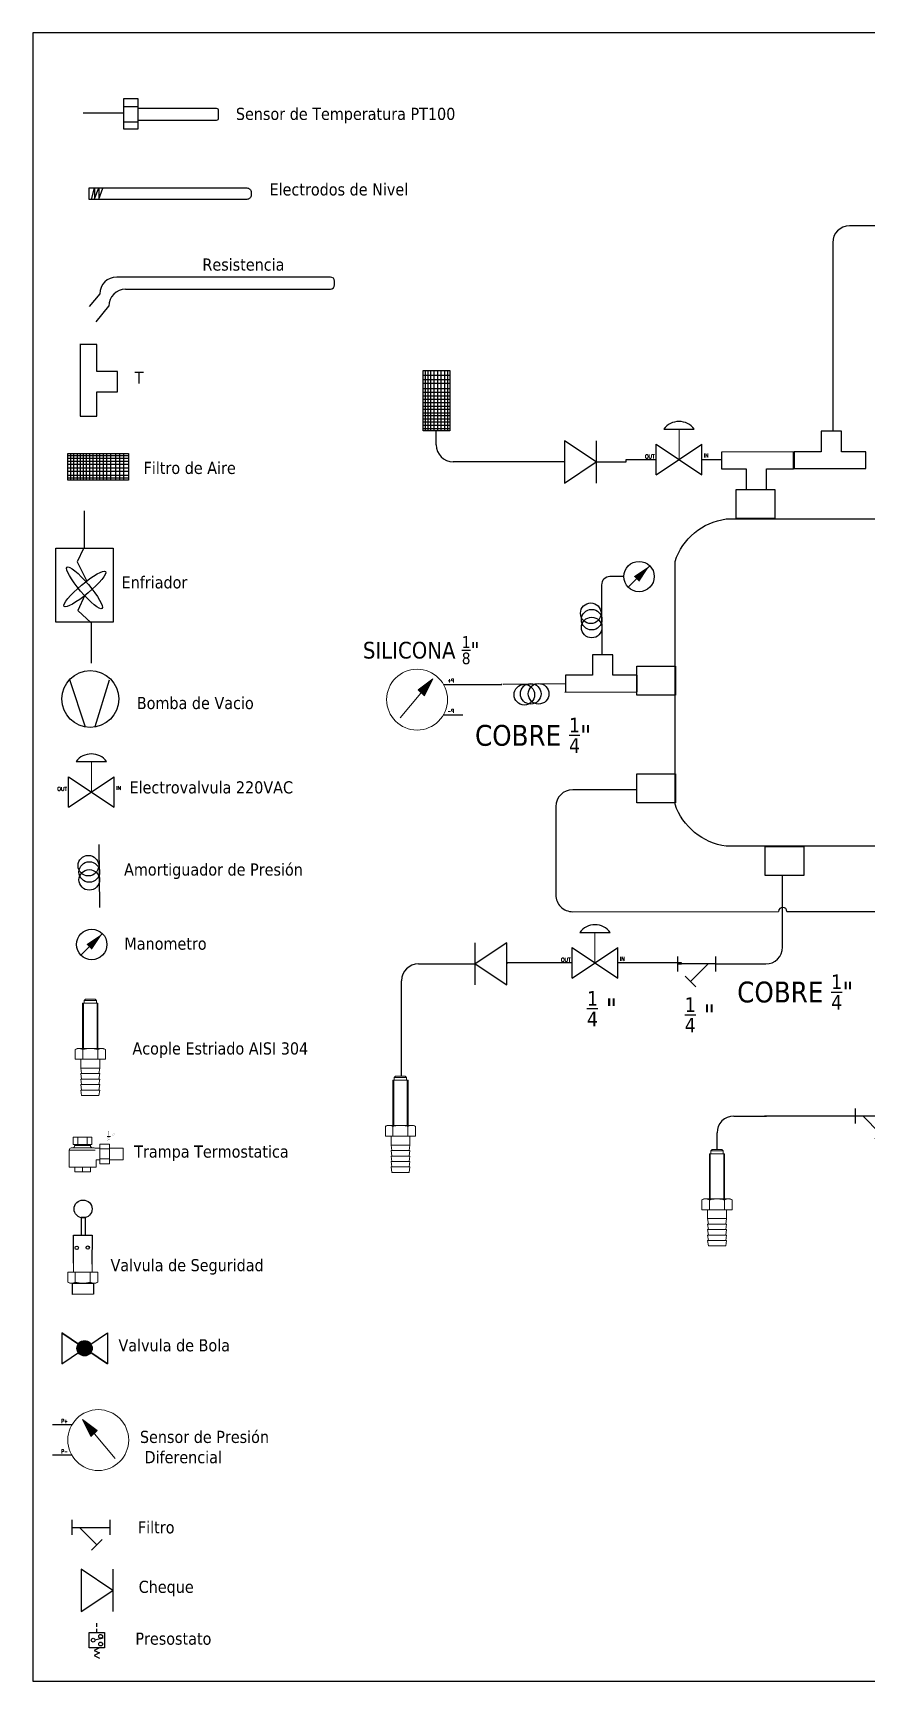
# Model space of a CAD drawing. Header units: millimetres. Extents: x 15 to 265, y 10 to 205.
# Drawn here: x 15 to 113.5, y 10 to 205 of the extents above; entities that cross this region are included whole.
import ezdxf
from ezdxf.enums import TextEntityAlignment as Align

# ---------------------------------------------------------------- set-up
doc = ezdxf.new("R2010")
doc.units = ezdxf.units.MM
for name, color, linetype in [('SYMS', 7, 'Continuous'), ('TERMS', 123, 'Continuous'), ('WIRENO', 250, 'Continuous'), ('WIRES', 7, 'Continuous')]:
    doc.layers.add(name, color=color, linetype=linetype)
doc.styles.get("Standard").update_dxf_attribs({"font": 'tahoma.ttf'})
doc.styles.add('WD', font='romans.shx')

# ---------------------------------------------------------------- blocks, each defined once
blk = doc.blocks.new('HGVA1_DIAPHRAGM_VALVE2')
at = {"color": 7, "linetype": 'Continuous', "lineweight": 0, "ltscale": 3.2258}
for p, q in [((-0.25, 0.5), (0.25, 0.5)), ((0, 0), (0, 0.5))]:
    blk.add_line(p, q, dxfattribs=at)
for p, q in [((-0.375, -0.25), (-0.375, 0.25)), ((-0.375, -0.25), (0.375, 0.25)), ((-0.375, 0.25), (0.375, -0.25)), ((0.375, -0.25), (0.375, 0.25))]:
    blk.add_line(p, q)
at = {"ltscale": 25.4, "flags": 128}
blk.add_lwpolyline([(0.25, 0.5, 0.5), (-0.25, 0.5)], format="xyb", close=True, dxfattribs=at)
at = {"style": 'WD', "flags": 1}
for tag, p in [('INST', (-0.469, 0.748)), ('LOC', (-0.469, 0.587)), ('TAG1', (-0.469, 0.378))]:
    blk.add_attdef(tag, text='', height=0.125, dxfattribs=at).set_placement(p, align=Align.RIGHT)
at = {"style": 'WD'}
blk.add_attdef('XREF', text='', height=0.0625, rotation=0.0625, dxfattribs=at).set_placement((0.518, 0.271), align=Align.TOP_CENTER)
blk.add_attdef('TERM01', text='', height=0.0625, dxfattribs=at).set_placement((-0.399, 0.018), align=Align.RIGHT)
for tag, p, height in [('X4TERM01', (-0.375, 0), 0.005), ('X1TERM02', (0.375, 0), 0.005), ('TERM02', (0.406, 0.036), 0.0625), ('RATING1', (0.388, -0.162), 0.125), ('DESC1', (0.388, -0.378), 0.125), ('DESC2', (0.388, -0.562), 0.125), ('WDTAGALT', (0.388, -0.907), 0.125), ('DESC3', (0.388, -0.752), 0.125)]:
    blk.add_attdef(tag, p, '', height=height, dxfattribs=at)
at = {"style": 'WD', "flags": 1}
for tag, p in [('WDTYPE', (-0.154, -0.127)), ('FAMILY', (-0.143, -0.17)), ('CAT', (-0.143, -0.215)), ('MFG', (-0.141, -0.246)), ('ASSYCODE', (-0.113, -0.275))]:
    blk.add_attdef(tag, text='', height=0.01, dxfattribs=at).set_placement(p, align=Align.CENTER)
blk = doc.blocks.new('HME1_PRESS_M')
blk.add_line((0.036, -0.088), (0.213, 0.089))
blk.add_circle((0.125, 0), 0.125)
blk.add_solid([(0.082, 0.002), (0.126, -0.042), (0.213, 0.089)])
at = {"style": 'WD', "width": 0.7}
for tag, p in [('INST', (0.125, 0.5)), ('LOC', (0.125, 0.344)), ('TAG1', (0.125, 0.188)), ('DESC1', (0.125, -0.344)), ('DESC2', (0.125, -0.5)), ('DESC3', (0.125, -0.656)), ('WDTAGALT', (0.125, -0.812))]:
    blk.add_attdef(tag, text='', height=0.125, dxfattribs=at).set_placement(p, align=Align.CENTER)
blk.add_attdef('TERM01', text='', height=0.0625, dxfattribs=at).set_placement((-0.032, 0.031), align=Align.RIGHT)
at = {"style": 'WD'}
for tag, p, height, flags in [('X4TERM01', (0, 0), 0.005, 1), ('WDTYPE', (0.062, 0.062), 0.01, 1), ('WDBLKNAM', (0.134, 0.001), 0.01, 9), ('X1TERM02', (0.248, 0), 0.005, 1), ('FAMILY', (0.13, -0.035), 0.01, 9)]:
    blk.add_attdef(tag, p, '', height=height, dxfattribs=dict(at, flags=flags))
at = {"style": 'WD', "width": 0.7}
for tag, p, height in [('TERM02', (0.28, 0.031), 0.0625), ('RATING1', (0.281, -0.188), 0.125)]:
    blk.add_attdef(tag, p, '', height=height, dxfattribs=at)
at = {"style": 'WD'}
blk.add_attdef('XREF', text='', height=0.0625, dxfattribs=at).set_placement((-0.031, -0.125), align=Align.RIGHT)
at = {"linetype": 'Continuous', "style": 'WD', "flags": 9}
for tag, p in [('MFG', (0.128, -0.085)), ('ASSYCODE', (0.13, -0.103)), ('CAT', (0.13, -0.066))]:
    blk.add_attdef(tag, p, '', height=0.01, dxfattribs=at)
blk = doc.blocks.new('Acople Estriado')
at = {"color": 7, "linetype": 'Continuous', "lineweight": 15}
for p, q in [((6.78, 5.633), (6.78, 5.138)), ((6.78, 5.633), (6.947, 5.633)), ((6.811, 5.678), (6.796, 5.663)), ((6.796, 5.663), (6.796, 5.633)), ((6.931, 5.663), (6.796, 5.663)), ((6.811, 5.678), (6.916, 5.678)), ((6.931, 5.663), (6.916, 5.678)), ((6.931, 5.633), (6.931, 5.663)), ((6.947, 5.138), (6.947, 5.633)), ((6.721, 5.138), (6.699, 5.126)), ((6.699, 5.126), (6.699, 5.019)), ((6.74, 5.138), (6.721, 5.138)), ((6.864, 5.138), (6.74, 5.138)), ((6.781, 5.126), (6.781, 5.019)), ((6.988, 5.138), (6.864, 5.138)), ((6.946, 5.126), (6.946, 5.019)), ((7.007, 5.138), (6.988, 5.138)), ((7.029, 5.126), (7.007, 5.138)), ((7.029, 5.126), (7.029, 5.019)), ((6.699, 5.019), (6.781, 5.019)), ((6.761, 5.019), (6.761, 4.922)), ((6.761, 4.922), (6.769, 4.862)), ((6.864, 4.922), (6.761, 4.922)), ((6.781, 5.019), (6.946, 5.019)), ((6.967, 4.922), (6.864, 4.922)), ((6.946, 5.019), (7.029, 5.019)), ((6.959, 4.862), (6.967, 4.922)), ((6.967, 4.922), (6.967, 5.019)), ((6.761, 4.862), (6.769, 4.802)), ((6.864, 4.862), (6.761, 4.862)), ((6.761, 4.802), (6.769, 4.742)), ((6.864, 4.802), (6.761, 4.802)), ((6.761, 4.742), (6.769, 4.682)), ((6.864, 4.742), (6.761, 4.742)), ((6.967, 4.862), (6.864, 4.862)), ((6.967, 4.802), (6.864, 4.802)), ((6.967, 4.742), (6.864, 4.742)), ((6.959, 4.802), (6.967, 4.862)), ((6.959, 4.742), (6.967, 4.802)), ((6.959, 4.682), (6.967, 4.742)), ((6.761, 4.682), (6.769, 4.622)), ((6.864, 4.682), (6.761, 4.682)), ((6.864, 4.622), (6.769, 4.622)), ((6.967, 4.682), (6.864, 4.682)), ((6.959, 4.622), (6.864, 4.622)), ((6.959, 4.622), (6.967, 4.682))]:
    blk.add_line(p, q, dxfattribs=at)
at = {"color": 7, "linetype": 'Continuous', "lineweight": 0}
for p, q in [((6.79, 5.633), (6.79, 5.138)), ((6.938, 5.633), (6.938, 5.138))]:
    blk.add_line(p, q, dxfattribs=at)
at = {"color": 7, "linetype": 'Continuous', "lineweight": 15}
for points, knots in [([(6.699, 5.126), (6.706, 5.13), (6.712, 5.133), (6.726, 5.137), (6.733, 5.138), (6.74, 5.138)], [0, 0, 0, 0, 0.5, 0.5, 1, 1, 1, 1]), ([(6.74, 5.138), (6.744, 5.138), (6.747, 5.138), (6.754, 5.137), (6.757, 5.136), (6.768, 5.133), (6.775, 5.13), (6.781, 5.126)], [0, 0, 0, 0, 0.25, 0.25, 0.5, 0.5, 1, 1, 1, 1]), ([(6.864, 5.138), (6.85, 5.138), (6.836, 5.137), (6.808, 5.133), (6.795, 5.13), (6.781, 5.126)], [0, 0, 0, 0, 0.5, 0.5, 1, 1, 1, 1]), ([(6.946, 5.126), (6.933, 5.13), (6.919, 5.133), (6.892, 5.137), (6.878, 5.138), (6.864, 5.138)], [0, 0, 0, 0, 0.5, 0.5, 1, 1, 1, 1]), ([(6.946, 5.126), (6.953, 5.13), (6.96, 5.133), (6.974, 5.137), (6.981, 5.138), (6.988, 5.138)], [0, 0, 0, 0, 0.5, 0.5, 1, 1, 1, 1]), ([(6.988, 5.138), (6.991, 5.138), (6.995, 5.138), (7.002, 5.137), (7.005, 5.136), (7.015, 5.133), (7.022, 5.13), (7.029, 5.126)], [0, 0, 0, 0, 0.25, 0.25, 0.5, 0.5, 1, 1, 1, 1])]:
    blk.add_open_spline(points, degree=3, knots=knots, dxfattribs=at)
blk = doc.blocks.new('Trampo')
for points in [[(117.2, 260.5), (116.2, 260.5), (116.2, 260.5), (116.6, 260.5), (116.6, 263.5), (116.2, 263), (116.1, 263.1), (116.7, 263.6), (116.7, 263.6), (116.7, 260.5), (117.2, 260.5)], [(119.7, 262.2), (119, 260.7), (118.9, 260.7), (119.6, 262.2)], [(120.5, 262.2), (119.7, 260.7), (119.6, 260.7), (120.4, 262.2)], [(117.7, 258.3), (117.2, 257.8), (116.2, 257.8), (115.7, 257.3), (115.7, 256.3), (117.7, 256.3), (117.7, 256.3), (115.6, 256.3), (115.6, 257.3), (116.2, 257.9), (117.2, 257.9), (117.7, 258.4), (117.7, 258.9), (117.2, 259.3), (116.2, 259.3), (115.7, 258.8), (115.6, 258.9), (116.2, 259.4), (117.2, 259.4), (117.7, 258.9)]]:
    blk.add_hatch(color=7).paths.add_polyline_path(points)
at = {"color": 7, "linetype": 'Continuous', "lineweight": 15}
for points in [[(90.5, 251.1), (90.5, 239.8), (90.5, 239.8)], [(92, 252.5), (106.7, 252.5), (106.7, 252.5)], [(93.1, 259.5), (105.5, 259.5), (105.5, 254.7), (93.1, 254.7)], [(93.1, 254.7), (93.1, 259.5), (93.1, 259.5)], [(94.2, 254.7), (94.2, 254), (94.2, 254)], [(96.2, 254.7), (96.2, 259.5), (96.2, 259.5)], [(102.4, 254.7), (102.4, 259.5), (102.4, 259.5)], [(104.5, 254), (104.5, 254.7), (104.5, 254.7)], [(110.7, 252.3), (107.4, 252.3), (107.4, 252.3)], [(117, 255), (110.7, 255), (110.7, 241.9), (117, 241.9)], [(117, 251.8), (110.7, 251.8), (110.7, 251.8)], [(117, 255), (117, 241.9), (117, 241.9)], [(126.1, 252.3), (117, 252.3), (117, 252.3)], [(126.1, 252.3), (126.1, 244.6), (126.1, 244.6)], [(107.9, 239.7), (90.7, 239.7), (90.7, 239.7)], [(104.5, 239.7), (104.5, 236.7), (94.2, 236.7), (94.2, 239.7)], [(99.3, 239.7), (99.3, 236.7), (99.3, 236.7)], [(108.2, 239.8), (108.2, 244.6), (108.2, 244.6)], [(108.2, 244.6), (110.7, 244.6), (110.7, 244.6)], [(117, 245.2), (110.7, 245.2), (110.7, 245.2)], [(117, 244.6), (126.1, 244.6), (126.1, 244.6)]]:
    blk.add_lwpolyline(points, dxfattribs=at)
at = {"color": 8, "linetype": 'Continuous', "lineweight": 15}
for points in [[(107.6, 251.1), (90.5, 251.1), (90.5, 251.1)], [(94.2, 254), (104.5, 254), (104.5, 254)], [(90.5, 239.8), (108.2, 239.8), (108.2, 239.8)]]:
    blk.add_lwpolyline(points, dxfattribs=at)
at = {"color": 7, "linetype": 'Continuous', "lineweight": 20}
blk.add_lwpolyline([(115.6, 260), (117.7, 260), (117.7, 260)], dxfattribs=at)
at = {"color": 7, "linetype": 'Continuous', "lineweight": 15}
for points in [[(91.9, 252.5), (91.1, 252.5), (90.5, 251.9), (90.5, 251.1)], [(92.7, 252.5), (93.5, 252.5), (94.1, 253.2), (94.1, 254)], [(104.5, 254), (104.5, 253.2), (105.1, 252.5), (105.9, 252.5)], [(107.4, 252.3), (107.1, 252.5), (106.9, 252.5), (106.6, 252.5)], [(90.5, 239.9), (90.5, 239.7), (90.6, 239.7), (90.7, 239.7)], [(107.9, 239.7), (108, 239.7), (108.1, 239.7), (108.1, 239.9)]]:
    blk.add_open_spline(points, degree=3, dxfattribs=at)
blk = doc.blocks.new('Valvula Tipo Anillo')
for p, q in [((7.88, 11.213), (7.88, 11.519)), ((7.88, 11.519), (8.084, 11.519)), ((8.084, 11.519), (8.079, 11.203))]:
    blk.add_line(p, q)
at = {"color": 7, "linetype": 'Continuous', "lineweight": 15}
for p, q in [((7.878, 11.21), (7.878, 11.113)), ((8.084, 11.113), (8.084, 11.21)), ((7.816, 11.006), (7.816, 11.113)), ((7.898, 11.113), (7.816, 11.113)), ((7.898, 11.006), (7.898, 11.113)), ((8.063, 11.113), (7.898, 11.113)), ((8.063, 11.006), (8.063, 11.113)), ((8.146, 11.113), (8.063, 11.113)), ((8.146, 11.006), (8.146, 11.113)), ((7.816, 11.006), (7.838, 10.994)), ((7.838, 10.994), (7.857, 10.994)), ((7.857, 10.994), (7.981, 10.994)), ((7.981, 10.994), (8.105, 10.994)), ((8.105, 10.994), (8.124, 10.994)), ((8.124, 10.994), (8.146, 11.006))]:
    blk.add_line(p, q, dxfattribs=at)
for points in [[(7.962, 11.521), (8.01, 11.521), (8.01, 11.713), (7.962, 11.713)], [(8.097, 10.995), (8.097, 10.873), (7.867, 10.871), (7.867, 10.993)]]:
    blk.add_lwpolyline(points, close=True)
for centre, radius in [((7.984, 11.807), 0.0981), ((7.914, 11.381), 0.0185), ((8.035, 11.384), 0.0185)]:
    blk.add_circle(centre, radius)
for points, knots in [([(7.857, 10.994), (7.854, 10.994), (7.85, 10.994), (7.843, 10.995), (7.84, 10.996), (7.829, 10.999), (7.823, 11.002), (7.816, 11.006)], [0, 0, 0, 0, 0.25, 0.25, 0.5, 0.5, 1, 1, 1, 1]), ([(7.898, 11.006), (7.892, 11.002), (7.885, 10.999), (7.871, 10.995), (7.864, 10.994), (7.857, 10.994)], [0, 0, 0, 0, 0.5, 0.5, 1, 1, 1, 1]), ([(7.898, 11.006), (7.912, 11.002), (7.926, 10.999), (7.953, 10.995), (7.967, 10.994), (7.981, 10.994)], [0, 0, 0, 0, 0.5, 0.5, 1, 1, 1, 1]), ([(7.981, 10.994), (7.995, 10.994), (8.009, 10.995), (8.036, 10.999), (8.05, 11.002), (8.063, 11.006)], [0, 0, 0, 0, 0.5, 0.5, 1, 1, 1, 1]), ([(8.105, 10.994), (8.101, 10.994), (8.098, 10.994), (8.091, 10.995), (8.087, 10.996), (8.077, 10.999), (8.07, 11.002), (8.063, 11.006)], [0, 0, 0, 0, 0.25, 0.25, 0.5, 0.5, 1, 1, 1, 1]), ([(8.146, 11.006), (8.139, 11.002), (8.132, 10.999), (8.119, 10.995), (8.112, 10.994), (8.105, 10.994)], [0, 0, 0, 0, 0.5, 0.5, 1, 1, 1, 1])]:
    blk.add_open_spline(points, degree=3, knots=knots, dxfattribs=at)
blk = doc.blocks.new('HGVA1_BALL_VALVE')
h = blk.add_hatch(color=256)
edge = h.paths.add_edge_path()
edge.add_arc((0, 0), 0.125, 0, 360)
at = {"ltscale": 3.2258}
for p, q in [((-0.375, 0.254), (0.375, -0.254)), ((-0.375, -0.254), (0.375, 0.254)), ((-0.375, 0.254), (-0.375, -0.254)), ((0.375, 0.254), (0.375, -0.254))]:
    blk.add_line(p, q, dxfattribs=at)
at = {"ltscale": 25.4, "flags": 128}
blk.add_lwpolyline([(0.375, 0.254), (0.375, -0.254), (-0.375, 0.254), (-0.375, -0.254)], close=True, dxfattribs=at)
at = {"ltscale": 3.2258}
blk.add_circle((0, 0), 0.125, dxfattribs=at)
at = {"ltscale": 25.4}
blk.add_circle((0, 0), 0.125, dxfattribs=at)
at = {"style": 'WD', "flags": 1}
for tag, height, p in [('LOC', 0.125, (0.011, 0.516)), ('INST', 0.125, (0.028, 0.678)), ('TAG1', 0.125, (0, 0.307)), ('FAMILY', 0.01, (-0.482, -0.121)), ('WDTYPE', 0.01, (-0.475, -0.062)), ('CAT', 0.01, (-0.482, -0.165)), ('MFG', 0.01, (-0.481, -0.197)), ('ASSYCODE', 0.01, (-0.453, -0.226))]:
    blk.add_attdef(tag, text='', height=height, dxfattribs=at).set_placement(p, align=Align.CENTER)
at = {"style": 'WD'}
blk.add_attdef('XREF', text='', height=0.0625, rotation=0.0625, dxfattribs=at).set_placement((0.541, 0.293), align=Align.TOP_CENTER)
blk.add_attdef('TERM01', text='', height=0.0625, dxfattribs=at).set_placement((-0.399, 0.018), align=Align.RIGHT)
for tag, p, height in [('X4TERM01', (-0.375, 0), 0.005), ('X8TERM02', (0, 0), 0.005), ('TERM02', (0.052, -0.037), 0.0625), ('X1TERM03', (0.375, 0), 0.005), ('TERM03', (0.406, 0.036), 0.0625), ('RATING1', (0.409, -0.162), 0.125), ('DESC1', (0.409, -0.341), 0.125), ('DESC2', (0.409, -0.525), 0.125), ('WDTAGALT', (0.409, -0.873), 0.125), ('DESC3', (0.409, -0.715), 0.125)]:
    blk.add_attdef(tag, p, '', height=height, dxfattribs=at)
blk = doc.blocks.new('HMT1_DIFFERENTIAL_PRESSURE_GAUGE')
blk.add_hatch(color=7).paths.add_polyline_path([(-0.26, 0.34), (-0.12, 0.06), (-0.02, 0.16)])
at = {"color": 7, "linetype": 'Continuous', "lineweight": 0, "ltscale": 645.15999}
for p, q in [((-0.26, 0.34), (0.28, -0.3)), ((-0.26, 0.34), (-0.12, 0.06)), ((-0.26, 0.34), (-0.02, 0.16)), ((-0.12, 0.06), (-0.02, 0.16))]:
    blk.add_line(p, q, dxfattribs=at)
for p, q in [((-0.437, 0.25), (-0.75, 0.25)), ((-0.437, -0.25), (-0.75, -0.25))]:
    blk.add_line(p, q)
at = {"color": 255, "linetype": 'Continuous', "lineweight": 0, "ltscale": 25.4, "flags": 128}
blk.add_lwpolyline([(-0.26, 0.34), (-0.12, 0.06), (-0.02, 0.16)], close=True, dxfattribs=at)
at = {"color": 7, "linetype": 'Continuous', "lineweight": 0, "ltscale": 645.15999}
blk.add_circle((0, 0), 0.5, dxfattribs=at)
at = {"style": 'WD', "width": 0.7}
for tag, p in [('INST', (-0.01, 0.781)), ('TAG1', (-0.01, 0.531)), ('LOC', (-0.01, 0.656)), ('DESC1', (0.021, -0.625)), ('DESC2', (0.021, -0.75)), ('DESC3', (0.021, -0.875)), ('WDTAGALT', (0.021, -1))]:
    blk.add_attdef(tag, text='', height=0.0938, dxfattribs=at).set_placement(p, align=Align.CENTER)
for tag, p in [('TERM01', (-0.5, 0.281)), ('TERM02', (-0.5, -0.219))]:
    blk.add_attdef(tag, text='', height=0.0625, dxfattribs=at).set_placement(p, align=Align.RIGHT)
at = {"style": 'WD'}
for tag, p, height, flags in [('X4TERM01', (-0.75, 0.25), 0.005, 1), ('X1TERM03', (0.5, 0), 0.005, 1), ('X4TERM02', (-0.75, -0.25), 0.005, 1), ('WDBLKNAM', (-0.209, -0.188), 0.01, 9), ('FAMILY', (-0.208, -0.062), 0.01, 9)]:
    blk.add_attdef(tag, p, '', height=height, dxfattribs=dict(at, flags=flags))
at = {"style": 'WD', "width": 0.7}
for tag, p, height in [('TERM03', (0.531, 0.031), 0.0625), ('RATING1', (0.469, -0.375), 0.0938)]:
    blk.add_attdef(tag, p, '', height=height, dxfattribs=at)
at = {"flags": 1}
blk.add_attdef('WDTYPE', (-0.219, -0.25), '', height=0.01, dxfattribs=at)
at = {"linetype": 'Continuous', "style": 'WD', "flags": 9}
for tag, p in [('ASSYCODE', (-0.208, -0.156)), ('CAT', (-0.208, -0.094)), ('MFG', (-0.208, -0.125))]:
    blk.add_attdef(tag, p, '', height=0.01, dxfattribs=at)
at = {"style": 'WD'}
blk.add_attdef('XREF', text='', height=0.0625, dxfattribs=at).set_placement((-0.438, -0.406), align=Align.RIGHT)
blk = doc.blocks.new('HST1_STRAINER_Y_TYPE')
at = {"ltscale": 3.2258}
for p, q in [((0, 0.125), (0, -0.125)), ((0.625, 0.125), (0.625, -0.125)), ((0, 0), (0.625, 0)), ((0.125, 0), (0.412, -0.287)), ((0.324, -0.376), (0.501, -0.199))]:
    blk.add_line(p, q, dxfattribs=at)
at = {"style": 'WD', "flags": 1}
for tag, height, p in [('INST', 0.125, (0.33, 0.71)), ('LOC', 0.125, (0.306, 0.549)), ('TAG1', 0.125, (0.324, 0.34)), ('FAMILY', 0.01, (1.09, 0.044)), ('CAT', 0.01, (1.09, -0.001)), ('WDTYPE', 0.01, (1.102, -0.093)), ('MFG', 0.01, (1.092, -0.032)), ('ASSYCODE', 0.01, (1.12, -0.061))]:
    blk.add_attdef(tag, text='', height=height, dxfattribs=at).set_placement(p, align=Align.CENTER)
at = {"style": 'WD'}
for tag, height, p in [('WDTAGALT', 0.125, (0.035, 0.2)), ('TERM01', 0.0625, (-0.024, 0.018))]:
    blk.add_attdef(tag, text='', height=height, dxfattribs=at).set_placement(p, align=Align.RIGHT)
for tag, p, height in [('RATING1', (0.6, 0.18), 0.125), ('X4TERM01', (0, 0), 0.005), ('X1TERM03', (0.625, 0), 0.005), ('TERM03', (0.632, 0.013), 0.0625), ('DESC1', (-0.666, -0.258), 0.125), ('DESC2', (-0.666, -0.442), 0.125), ('DESC3', (-0.666, -0.632), 0.125), ('X8TERM02', (0.412, -0.287), 0.005), ('TERM02', (0.447, -0.365), 0.0625)]:
    blk.add_attdef(tag, p, '', height=height, dxfattribs=at)
blk.add_attdef('XREF', text='', height=0.0625, rotation=0.0625, dxfattribs=at).set_placement((0.649, -0.434), align=Align.TOP_CENTER)
blk = doc.blocks.new('HVL1_PRESS_SW')
for p, q in [((0.094, 0.222), (0.094, 0.282)), ((-0.031, -0.126), (-0.031, 0.125)), ((-0.031, 0.125), (0.219, 0.125)), ((0.061, 0.005), (0.198, 0.04)), ((0.094, 0.125), (0.094, 0.188)), ((0.219, 0.125), (0.219, -0.126)), ((0.219, -0.126), (-0.031, -0.126)), ((0.135, -0.126), (0.052, -0.167)), ((0.052, -0.167), (0.135, -0.209)), ((0.135, -0.209), (0.052, -0.251)), ((0.052, -0.251), (0.135, -0.293))]:
    blk.add_line(p, q)
for centre in [(0.032, 0), (0.156, 0.063), (0.156, -0.063)]:
    blk.add_circle(centre, 0.0314)
at = {"style": 'WD', "width": 0.7}
for tag, height, p in [('INST', 0.125, (-0.062, 0.5)), ('TAG1', 0.125, (-0.062, 0.188)), ('LOC', 0.125, (-0.062, 0.344)), ('TERM01', 0.0625, (-0.062, 0.031)), ('DESC1', 0.125, (-0.062, -0.281)), ('RATING1', 0.125, (0.775, -0.281)), ('DESC2', 0.125, (-0.062, -0.438)), ('DESC3', 0.125, (-0.062, -0.594)), ('WDTAGALT', 0.125, (-0.062, -0.75))]:
    blk.add_attdef(tag, text='', height=height, dxfattribs=at).set_placement(p, align=Align.RIGHT)
at = {"style": 'WD'}
for tag, p, height, flags in [('X2TERM04', (0.094, 0.281), 0.005, 1), ('WDBLKNAM', (0.405, 0.344), 0.01, 9), ('FAMILY', (0.406, 0.312), 0.01, 9), ('X4TERM01', (0, 0), 0.005, 1), ('WDTYPE', (0.062, 0.062), 0.01, 1), ('X1TERM02', (0.187, 0.063), 0.005, 1), ('X1TERM03', (0.187, -0.063), 0.005, 1)]:
    blk.add_attdef(tag, p, '', height=height, dxfattribs=dict(at, flags=flags))
at = {"style": 'WD', "width": 0.7}
for tag, p in [('TERM04', (0.125, 0.25)), ('TERM02', (0.25, 0.094)), ('TERM03', (0.25, -0.031))]:
    blk.add_attdef(tag, p, '', height=0.0625, dxfattribs=at)
at = {"linetype": 'Continuous', "style": 'WD', "flags": 9}
for tag, p in [('CAT', (0.406, 0.281)), ('ASSYCODE', (0.406, 0.219)), ('MFG', (0.406, 0.25))]:
    blk.add_attdef(tag, p, '', height=0.01, dxfattribs=at)
at = {"style": 'WD', "width": 0.7}
blk.add_attdef('TERM05', text='', height=0.0625, dxfattribs=at).set_placement((0.125, -0.406), align=Align.CENTER)
at = {"style": 'WD'}
blk.add_attdef('XREF', (0.281, -0.375), '', height=0.0625, dxfattribs=at)
blk = doc.blocks.new('ColaMarrano')
at = {"layer": 'WIRENO'}
blk.add_line((96.3, 200.92), (96.42, 188.45), dxfattribs=at)
for centre in [(94.22, 196.73), (94.4, 195.47), (94.4, 193.92)]:
    blk.add_circle(centre, 2.03, dxfattribs=at)
blk = doc.blocks.new('HDI1')
for p, q in [((0.0469, 0), (-0.0469, 0.0625)), ((-0.0469, 0.0625), (-0.0469, -0.0625)), ((0.0469, 0.0625), (0.0469, -0.0625)), ((-0.0469, -0.0625), (0.0469, 0))]:
    blk.add_line(p, q)
at = {"style": 'WD'}
for tag, width, p in [('INST', 0.7, (0, 0.8883)), ('LOC', 0.7, (0, 0.7187)), ('DESC1', 0.7, (0, 0.5625)), ('DESC2', 0.7, (0, 0.4062)), ('RATING1', 0.9, (0.0055, 0.0938))]:
    blk.add_attdef(tag, text='', height=0.125, dxfattribs=dict(at, width=width)).set_placement(p, align=Align.CENTER)
blk.add_attdef('TAG1', text='', height=0.125, dxfattribs=at).set_placement((0, 0.25), align=Align.CENTER)
for tag, p, height, flags in [('FAMILY', (0.2047, 0.1523), 0.01, 9), ('WDBLKNAM', (0.2047, 0.1329), 0.01, 9), ('X4TERM01', (-0.0469, 0), 0.0125, 1), ('X1TERM02', (0.0469, 0), 0.0125, 1)]:
    blk.add_attdef(tag, p, '', height=height, dxfattribs=dict(at, flags=flags))
at = {"linetype": 'Continuous', "style": 'WD', "flags": 9}
for tag, p in [('MFG', (0.2278, 0.0887)), ('CAT', (0.2297, 0.1082)), ('ASSYCODE', (0.2188, 0.0625))]:
    blk.add_attdef(tag, text='', height=0.01, dxfattribs=at).set_placement(p, align=Align.CENTER)
at = {"linetype": 'Continuous', "style": 'WD', "flags": 8}
blk.add_attdef('TERM01', text='', height=0.125, dxfattribs=at).set_placement((-0.125, -0.0312), align=Align.TOP_RIGHT)
blk.add_attdef('TERM02', text='', height=0.125, dxfattribs=at).set_placement((0.1094, -0.0314), align=Align.TOP_LEFT)
at = {"style": 'WD', "width": 0.9}
blk.add_attdef('RATING2', text='', height=0.125, dxfattribs=at).set_placement((0.0055, -0.1876), align=Align.TOP_CENTER)
blk = doc.blocks.new('Bomba Vacio')
at = {"layer": 'WIRENO'}
for p, q in [((222.52, 152.69), (218.83, 163.9)), ((224.82, 152.84), (228.2, 163.9))]:
    blk.add_line(p, q, dxfattribs=at)
blk.add_circle((223.65, 159.36), 6.72, dxfattribs=at)
blk = doc.blocks.new('Cooler')
at = {"layer": 'WIRENO'}
for p, q in [((61.05, 155.36), (61.05, 161.29)), ((60.91, 155.36), (59.87, 153.28)), ((59.87, 153.28), (61.37, 150.31)), ((61.09, 147.98), (60.01, 145.56)), ((60.01, 145.56), (62.09, 143.63)), ((62.09, 143.63), (62.09, 137.25))]:
    blk.add_line(p, q, dxfattribs=at)
blk.add_lwpolyline([(56.51, 155.41), (65.57, 155.41), (65.57, 143.72), (56.51, 143.72)], close=True, dxfattribs=at)
for centre, major_axis in [((61.09, 148.97), (-3.26, -2.75)), ((61.05, 149.16), (2.75, -3.26))]:
    blk.add_ellipse(centre, major_axis=major_axis, ratio=0.188132, dxfattribs=at)
blk = doc.blocks.new('Filtro')
at = {"layer": 'WIRENO'}
for p, q in [((95.97, 119.72), (103.12, 119.72)), ((95.97, 119.41), (103.12, 119.41)), ((95.97, 119.07), (103.12, 119.07)), ((96.25, 119.99), (96.25, 116.83)), ((96.62, 119.95), (96.62, 116.79)), ((97.03, 119.95), (97.03, 116.79)), ((97.4, 119.95), (97.4, 116.79)), ((97.77, 119.99), (97.77, 116.83)), ((98.1, 119.99), (98.1, 116.83)), ((98.51, 119.99), (98.51, 116.83)), ((98.88, 119.95), (98.88, 116.79)), ((99.33, 119.99), (99.33, 116.83)), ((99.7, 119.99), (99.7, 116.83)), ((100.11, 119.99), (100.11, 116.83)), ((100.52, 119.99), (100.52, 116.83)), ((100.98, 119.99), (100.98, 116.83)), ((101.59, 119.99), (101.59, 116.83)), ((102.04, 119.99), (102.04, 116.83)), ((102.54, 119.99), (102.54, 116.83)), ((95.97, 118.71), (103.12, 118.71)), ((95.97, 118.27), (103.12, 118.27)), ((95.97, 117.88), (103.12, 117.88)), ((95.97, 117.41), (103.12, 117.41)), ((95.97, 117.08), (103.12, 117.08))]:
    blk.add_line(p, q, dxfattribs=at)
blk.add_lwpolyline([(95.95, 119.98), (103.11, 119.98), (103.11, 116.82), (95.95, 116.82)], close=True, dxfattribs=at)
blk = doc.blocks.new('TT')
at = {"layer": 'WIRENO'}
for p, q in [((59.03, 150.75), (59.05, 142.17)), ((61.02, 150.66), (59.05, 150.66)), ((61.02, 147.48), (61.02, 150.66)), ((63.45, 147.48), (61.02, 147.48)), ((63.45, 145.05), (63.45, 147.48)), ((61.02, 142.17), (61.02, 145.05)), ((61.02, 145.05), (63.45, 145.05)), ((59.05, 142.17), (61.02, 142.17))]:
    blk.add_line(p, q, dxfattribs=at)
blk = doc.blocks.new('Nivel')
at = {"layer": 'WIRENO'}
for p, q in [((103.38, 60.01), (103.74, 61.39)), ((103.74, 61.39), (103.74, 60.1)), ((103.74, 60.1), (104.25, 61.39)), ((104.25, 61.39), (104.25, 60.07)), ((104.25, 60.07), (104.74, 61.36))]:
    blk.add_line(p, q, dxfattribs=at)
blk.add_lwpolyline([(103.12, 61.39), (121.77, 61.39, -0.414214), (122.27, 60.89), (122.27, 60.54, -0.414214), (121.77, 60.04), (103.12, 60.04)], format="xyb", close=True, dxfattribs=at)
blk = doc.blocks.new('PT100')
at = {"layer": 'WIRENO'}
for p, q in [((92, 59.72), (95.38, 59.72)), ((92.1, 58.19), (82.46, 58.19)), ((92, 56.1), (95.38, 56.1))]:
    blk.add_line(p, q, dxfattribs=at)
blk.add_lwpolyline([(95.5, 61.6), (92, 61.6), (92, 54.47), (95.5, 54.47)], close=True, dxfattribs=at)
blk.add_lwpolyline([(95.5, 59.35), (113.92, 59.35, -0.414214), (114.42, 58.85), (114.42, 56.97, -0.414214), (113.92, 56.47), (95.5, 56.47)], format="xyb", close=True, dxfattribs=at)
blk = doc.blocks.new('Tanque')
for points in [[(75.9, 173.87), (75.9, 178.44), (79.33, 178.44), (79.33, 173.87)], [(118.07, 130.33), (118.07, 134.9), (121.5, 134.9), (121.5, 130.33)], [(75.82, 126.89), (75.82, 131.46), (79.25, 131.46), (79.25, 126.89)], [(96.73, 115.15), (96.73, 119.72), (100.16, 119.72), (100.16, 115.15)], [(109.48, 115.15), (109.48, 119.72), (112.91, 119.72), (112.91, 115.15)]]:
    blk.add_lwpolyline(points, close=True)
at = {"layer": 'WIRENO'}
blk.add_lwpolyline([(79.31, 184.35), (118.03, 184.35), (118.03, 125.73, -0.284919), (113.06, 119.68), (84.34, 119.68, -0.288904), (79.31, 125.73)], format="xyb", close=True, dxfattribs=at)
blk.add_lwpolyline([(79.33, 184.35), (117.99, 184.35), (117.99, 182.08), (79.33, 182.08)], close=True, dxfattribs=at)
blk = doc.blocks.new('WDDOT')
for radius in [0.03, 0.0187, 0.00929]:
    blk.add_circle((0, 0), radius)

msp = doc.modelspace()

# ---------------------------------------------------------------- linework, layer by layer
at = {"color": 7, "linetype": 'Continuous'}
for p, q in [((265, 205), (15, 205)), ((15, 205), (15, 10)), ((15, 10), (265, 10))]:
    msp.add_line(p, q, dxfattribs=at)
at = {"layer": 'WIRENO'}
for p, q in [((50.17, 176.12), (24.9, 176.12)), ((50.67, 175.18), (50.67, 175.62)), ((22.91, 174.14), (21.65, 172.64)), ((25.96, 174.68), (50.17, 174.68)), ((23.95, 172.69), (22.45, 170.83))]:
    msp.add_line(p, q, dxfattribs=at)
for centre, radius, start, end in [((24.9, 174.12), 2, 90, 180), ((50.17, 175.62), 0.5, 0, 90), ((25.96, 172.68), 2, 90, 180), ((50.17, 175.18), 0.5, 270, 0)]:
    msp.add_arc(centre, radius, start, end, dxfattribs=at)
at = {"layer": 'WIRES'}
for p, q in [((204.53, 182.18), (111.58, 182.18)), ((109.58, 180.18), (109.58, 158.08)), ((109.58, 158.08), (109.58, 158)), ((109.58, 158), (109.58, 157.91)), ((62.69, 156.27), (62.69, 157.91)), ((77.85, 154.27), (64.69, 154.27)), ((81.59, 154.24), (85.15, 154.24)), ((85.15, 154.24), (85.15, 154.53)), ((85.15, 154.53), (88.71, 154.53)), ((94.11, 154.53), (96.42, 154.53)), ((96.42, 154.53), (96.42, 154.31)), ((84.88, 140.68), (83.24, 140.68)), ((82.24, 139.68), (82.24, 138.86)), ((65.83, 127.92), (70.46, 127.92)), ((70.46, 127.92), (70.46, 127.97)), ((86.41, 115.46), (78.83, 115.46)), ((76.83, 113.46), (76.83, 103.03)), ((103.66, 96.84), (103.66, 105.26)), ((78.83, 101.03), (103.17, 101.04)), ((104.16, 101.04), (138.67, 101.03)), ((60.6, 94.86), (67.29, 94.86)), ((78.77, 94.98), (71.04, 94.98)), ((71.04, 94.98), (71.04, 94.86)), ((91.69, 94.98), (84.17, 94.98)), ((91.24, 94.84), (91.69, 94.84)), ((91.69, 94.84), (91.69, 94.98)), ((95.74, 94.84), (101.66, 94.84)), ((58.6, 88.23), (58.6, 92.86)), ((58.58, 81.59), (58.58, 88.23)), ((58.58, 88.23), (58.6, 88.23)), ((97.9, 76.85), (101.67, 76.85)), ((101.53, 76.86), (112.25, 76.86)), ((101.67, 76.85), (101.67, 76.75)), ((95.9, 72.88), (95.9, 74.85))]:
    msp.add_line(p, q, dxfattribs=at)
for centre, radius, start, end in [((111.58, 180.18), 2, 90, 180), ((64.69, 156.27), 2, 180, 270), ((83.24, 139.68), 1, 90, 180), ((78.83, 113.46), 2, 90, 180), ((78.83, 103.03), 2, 180, 270.0083), ((103.67, 101.04), 0.5, 0, 180), ((101.66, 96.84), 2, 270, 0), ((60.6, 92.86), 2, 90, 180), ((97.9, 74.85), 2, 90, 180)]:
    msp.add_arc(centre, radius, start, end, dxfattribs=at)

# ---------------------------------------------------------------- block references
for name, p, xscale, yscale, zscale in [('Acople Estriado', (-52.35, 29.36), 10.8, 10.8, 10.8), ('Acople Estriado', (-15.67, 20.26), 10.8, 10.8, 10.8), ('Trampo', (3.06, 27.81), 0.17928, 0.17928, 0.17928), ('Acople Estriado', (21.77, 11.56), 10.8, 10.8, 10.8), ('Valvula Tipo Anillo', (-65.3, -61.66), 10.8, 10.8, 10.8)]:
    msp.add_blockref(name, p, dxfattribs=dict(xscale=xscale, yscale=yscale, zscale=zscale))
at = {"layer": 'SYMS'}
ref = msp.add_blockref('HGVA1_DIAPHRAGM_VALVE2', (91.41, 154.53), dxfattribs=dict(at, xscale=7.199999999999999, yscale=7.199999999999999, zscale=7.199999999999999))
ref.add_attrib('TERM01', 'OUT', dxfattribs={"layer": 'TERMS', "height": 0.45, "style": 'WD'}).set_placement((88.53, 154.66), align=Align.RIGHT)
ref.add_attrib('TERM02', 'IN', (94.33, 154.78), dxfattribs={"layer": 'TERMS', "height": 0.45, "style": 'WD'})
for name, p, xscale, yscale, zscale in [('HDI1', (79.72, 154.24), 40, 40, 40), ('HME1_PRESS_M', (84.88, 140.68), 14.4, 14.4, 14.4), ('HME1_PRESS_M', (20.15, 97.15), 14.4, 14.4, 14.4), ('HST1_STRAINER_Y_TYPE', (95.74, 94.84), -7.199999999999999, 7.199999999999999, 7.199999999999999), ('HST1_STRAINER_Y_TYPE', (112.25, 76.86), 7.199999999999999, 7.199999999999999, 7.199999999999999), ('HGVA1_BALL_VALVE', (21.1, 49.37), 7.199999999999999, 7.199999999999999, 7.199999999999999), ('HST1_STRAINER_Y_TYPE', (19.59, 28.18), 7.199999999999999, 7.199999999999999, 7.199999999999999), ('HDI1', (22.57, 20.73), 40, 40, 40), ('HVL1_PRESS_SW', (21.88, 14.83), 7.199999999999999, 7.199999999999999, 7.199999999999999)]:
    msp.add_blockref(name, p, dxfattribs=dict(at, xscale=xscale, yscale=yscale, zscale=zscale))
ref = msp.add_blockref('HMT1_DIFFERENTIAL_PRESSURE_GAUGE', (60.43, 126.12), dxfattribs=dict(at, xscale=-7.199999999999999, yscale=7.199999999999999, zscale=7.199999999999999))
ref.add_attrib('TERM02', 'P-', dxfattribs={"layer": 'TERMS', "height": 0.45, "style": 'WD', "text_generation_flag": 2, "width": 0.7}).set_placement((64.03, 124.54), align=Align.RIGHT)
ref.add_attrib('TERM01', 'P+', dxfattribs={"layer": 'TERMS', "height": 0.45, "style": 'WD', "text_generation_flag": 2, "width": 0.7}).set_placement((64.03, 128.14), align=Align.RIGHT)
ref = msp.add_blockref('HGVA1_DIAPHRAGM_VALVE2', (21.91, 115.2), dxfattribs=dict(at, xscale=7.199999999999999, yscale=7.199999999999999, zscale=7.199999999999999))
ref.add_attrib('TERM01', 'OUT', dxfattribs={"layer": 'TERMS', "height": 0.45, "style": 'WD'}).set_placement((19.03, 115.33), align=Align.RIGHT)
ref.add_attrib('TERM02', 'IN', (24.84, 115.45), dxfattribs={"layer": 'TERMS', "height": 0.45, "style": 'WD'})
ref = msp.add_blockref('HGVA1_DIAPHRAGM_VALVE2', (81.47, 94.98), dxfattribs=dict(at, xscale=7.199999999999999, yscale=7.199999999999999, zscale=7.199999999999999))
ref.add_attrib('TERM01', 'OUT', dxfattribs={"layer": 'TERMS', "height": 0.45, "style": 'WD'}).set_placement((78.6, 95.11), align=Align.RIGHT)
ref.add_attrib('TERM02', 'IN', (84.4, 95.23), dxfattribs={"layer": 'TERMS', "height": 0.45, "style": 'WD'})
at = {"layer": 'SYMS', "xscale": 40, "yscale": 40, "zscale": 40, "rotation": 180}
msp.add_blockref('HDI1', (69.16, 94.86), dxfattribs=at)
at = {"layer": 'SYMS'}
msp.add_blockref('WDDOT', (101.67, 76.85), dxfattribs=at)
ref = msp.add_blockref('HMT1_DIFFERENTIAL_PRESSURE_GAUGE', (22.72, 38.51), dxfattribs=dict(at, xscale=7.199999999999999, yscale=7.199999999999999, zscale=7.199999999999999))
ref.add_attrib('TERM02', 'P-', dxfattribs={"layer": 'TERMS', "height": 0.45, "style": 'WD', "width": 0.7}).set_placement((19.12, 36.93), align=Align.RIGHT)
ref.add_attrib('TERM01', 'P+', dxfattribs={"layer": 'TERMS', "height": 0.45, "style": 'WD', "width": 0.7}).set_placement((19.12, 40.53), align=Align.RIGHT)
at = {"layer": 'WIRENO'}
for name, p, xscale, yscale, zscale in [('PT100', (-20.29, 166.42), 0.5, 0.5, 0.5), ('Cooler', (-24.69, 27.48), 0.75, 0.75, 0.75), ('ColaMarrano', (24.44, 18.3), 0.6, 0.6, 0.6), ('Bomba Vacio', (-90.05, 46.52), 0.5, 0.5, 0.5), ('ColaMarrano', (-34.98, -11.56), 0.6, 0.6, 0.6)]:
    msp.add_blockref(name, p, dxfattribs=dict(at, xscale=xscale, yscale=yscale, zscale=zscale))
for name, p in [('Nivel', (-81.46, 125.27)), ('TT', (-38.45, 17.48)), ('Filtro', (-76.82, 35.28))]:
    msp.add_blockref(name, p, dxfattribs=at)
for name, p, rotation in [('Filtro', (181.14, 61.96), 90), ('TT', (255.69, 94.43), 90), ('TT', (-45.72, 214.45), 270), ('Tanque', (-28.74, 226.81), 270), ('TT', (228.64, 67.98), 90)]:
    msp.add_blockref(name, p, dxfattribs=dict(at, rotation=rotation))
at = {"layer": 'WIRENO', "xscale": 0.6, "yscale": 0.6, "zscale": 0.6, "rotation": 90}
msp.add_blockref('ColaMarrano', (191.15, 70.17), dxfattribs=at)

# ---------------------------------------------------------------- texts
at = {"char_height": 1.44, "attachment_point": 1}
for s, insert in [('\\A1;Sensor de Temperatura PT100', (39, 196.15)), ('\\A1;Electrodos de Nivel', (42.98, 187.21)), ('\\A1;Resistencia', (35.04, 178.32)), ('\\A1;T', (27.03, 164.94)), ('\\A1;Filtro de Aire', (28.08, 154.26)), ('\\A1;Enfriador', (25.48, 140.72)), ('\\A1;Bomba de Vacio', (27.28, 126.44)), ('\\A1;Electrovalvula 220VAC', (26.42, 116.46)), ('\\A1;Amortiguador de Presión', (25.77, 106.74)), ('\\A1;Manometro', (25.81, 97.97)), ('\\A1;Acople Estriado AISI 304', (26.76, 85.57)), ('\\A1;Trampa Termostatica', (26.97, 73.37)), ('\\A1;Valvula de Seguridad', (24.17, 59.93)), ('\\A1;Valvula de Bola', (25.11, 50.45)), ('\\A1;Sensor de Presión\\P Diferencial', (27.65, 39.61)), ('\\A1;Filtro', (27.41, 28.91)), ('\\A1;Cheque', (27.5, 21.87)), ('\\A1;Presostato', (27.11, 15.74))]:
    msp.add_mtext_dynamic_manual_height_columns(s, width=44.8708, gutter_width=1, heights=[0], dxfattribs=dict(at, insert=insert))
at = {"layer": 'WIRENO', "attachment_point": 1}
for s, width, insert, char_height in [('\\A1;SILICONA {\\H0.7x;\\S1/8;}" ', 19.6878, (54.02, 133.63), 1.9756), ('\\A1;COBRE {\\H0.7x;\\S1/4;}"', 15.0949, (67.28, 123.97), 2.4694), ('\\A1;COBRE {\\H0.7x;\\S1/4;}"', 15.0949, (98.29, 93.6), 2.4694), ('\\A1;{\\H0.7x;\\S1/4;} "', 15.0949, (80.52, 91.63), 2.4694), ('\\A1;{\\H0.7x;\\S1/4;} "', 15.0949, (92.09, 90.89), 2.4694)]:
    msp.add_mtext_dynamic_manual_height_columns(s, width=width, gutter_width=12.35, heights=[0], dxfattribs=dict(at, insert=insert, char_height=char_height))

doc.saveas('drawing.dxf')
